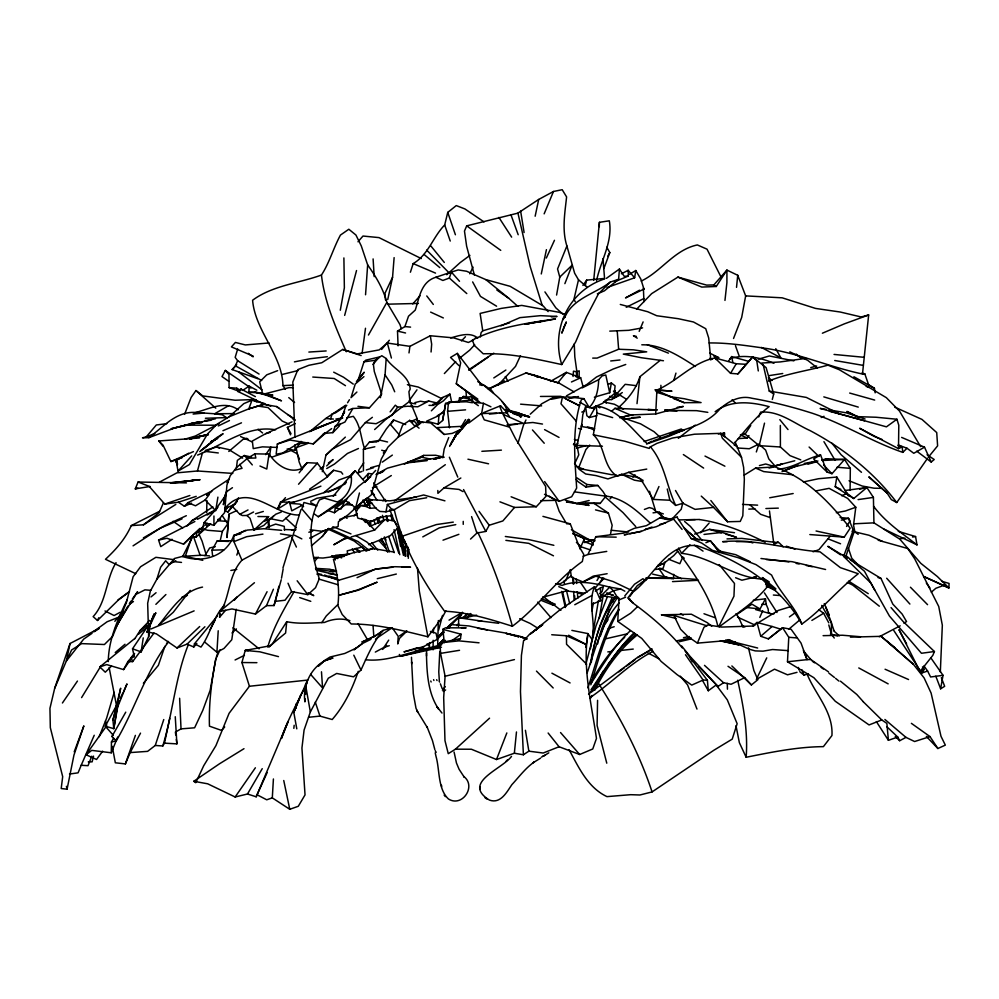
<?xml version="1.0" encoding="UTF-8"?>
<svg xmlns="http://www.w3.org/2000/svg" width="999" height="999" viewBox="0 0 999 999"><rect width="100%" height="100%" fill="white"/><g stroke="black" fill="none" stroke-linecap="round" stroke-linejoin="round"><path stroke-width="1.5" d="M172.028 539.26L160.752 546.628L158.591 540.084L166.945 538.261L183.529 544.155L190.971 536.763L196.216 537.025L196.553 532.742L201.623 531.393L204.146 522.602L213.923 525.337L213.948 515.996M287.125 448.976L294.967 450.337L294.98 444.767M294.992 437.35L292.832 382.005L297.864 369.618L308.916 365.284L321.79 362.737L342.744 349.438L357.217 353.896L379.183 349.912L387.35 343.044L409.915 346.341L430.294 335.751L453.658 337.874L468.381 342.47L473.526 339.96M405.269 541.233L405.656 556.268M780.344 425.424L780.406 446.99L790.022 455.644L800.761 459.852M435.227 752.809L435.964 756.193C439.91 769.967 437.662 788.91 448.439 798.975C462.187 807.729 476.773 786.163 463.736 776.448L464.135 776.997L459.09 769.28L456.468 763.036L454.083 752.047M592.22 604.183L600.724 600.699L600.461 587.936L603.346 586.725L602.072 591.633L599.712 593.593M408.291 558.316L408.541 549.138M850.087 490.147L850.324 468.369L844.555 459.453L827.497 458.791L821.69 459.965M615.159 396.591L615.234 390.671M882.005 439.448L874.063 436.351L859.652 428.271L898.501 448.663L898.8 425.262L896.927 419.243L876.061 417.245L857.092 416.633M102.647 751.198L96.541 759.477L86.039 754.757L91.721 750.374L111.289 752.796L111.451 741.995L113.561 738.261M579.133 376.086L579.22 370.841L576.548 371.765L573.476 371.178L573.064 376.486M597.577 700.336L597.09 725.461L606.768 763.174M426.511 655.993L426.61 650.849M429.383 647.052L429.47 642.569M724.512 436.788L724.6 432.979L718.331 434.003M206.631 512.624L206.955 500.549M458.491 626.473L458.716 617.707L468.019 617.082L476.623 615.172M940.334 671.915L942.332 625.224L938.735 606.493L914.759 558.928L907.804 548.538L878.171 540.222M225.524 610.389L219.618 617.207L219.768 611.438L254.445 582.717M437.599 648.388L438.336 620.541M433.067 649.85L433.166 640.272M807.142 674.238C815.496 694.617 833.366 711.95 831.942 735.539L823.401 746.64C797.314 746.852 771.64 752.185 746.153 757.254C748.126 731.293 743.281 705.481 737.687 680.244M599.275 226.673L599.412 222.315L609.315 220.804C613.011 242.045 600.711 260.552 596.553 280.694M268.981 395.604L281.493 400.824L259.915 392.882L248.926 392.295L249.126 386.113L256.818 390.209M370.891 639.335L362.337 643.556L356.131 648.164L344.755 653.471L330.032 657.03L324.463 660.539L318.469 666.046L324.063 660.951L333.004 658.016C313.698 661.675 302.11 683.279 304.907 701.872L305.207 698.875M576.336 377.085L576.548 371.765M407.48 556.243L407.879 547.127M594.542 428.771L581.543 426.511L582.804 414.697L585.601 406.643L594.38 408.678M426.448 653.021C426.823 671.94 427.659 692.719 438.486 708.903L436.85 706.543L441.983 713.049M394.118 257.617L392.557 277.272L387.737 299.588M611.45 411.326L614.959 408.341L630.406 414.96L655.694 413.973L656.805 392.32L655.369 389.885L671.715 391.121L655.369 389.885L684.228 402.697L701.086 402.585L684.253 398.726L669.367 396.591M673.688 574.338L673.451 578.871L664.173 576.823M887.299 641.383L913.336 664.248L924.112 677.921L931.118 693.106L941.008 736.338L945.329 745.117L937.874 748.513L930.007 736.6L914.609 741.52L905.993 737.387L899.687 740.709L897.764 737.062L888.411 740.309L886.875 723.401L881.767 719.954L869.068 724.937L835.239 701.236L813.898 677.722L787.487 661.775L788.773 637.287L782.604 627.709L768.356 638.885L760.726 636.276L756.992 622.427L752.622 626.048L721.578 627.072L707.729 624.949L703.945 627.297L697.414 643.131L687.861 636.513L680.581 629.27L673.838 615.396L661.5 614.81L676.136 618.493M439.785 651.41L438.773 671.827L439.31 680.456M748.463 647.876L753.87 670.516L757.891 679.682L751.41 684.939L744.68 677.647L731.081 684.253L723.563 682.754L717.969 686.438L716.395 684.814L708.291 690.759L707.404 680.294L703.096 680.032L691.745 685.114L676.985 674.55L661.113 661.4L641.745 638.398L617.744 621.403L618.968 599.937L613.374 590.796L609.74 587.15C594.605 583.129 577.072 579.707 562.15 585.377L555.931 583.866M108.292 661.6C108.479 639.884 117.832 619.205 127.085 599.924M406.843 631.156L399.438 638.423L397.764 643.968L398.201 636.301L392.182 627.684L383.004 630.419C373.351 641.995 367.17 656.393 360.976 670.067L353.559 676.822L336.663 673.451L328.296 678.221L310.352 711.95L304.083 730.057L301.935 748.026L305.032 794.892L298.301 806.28L289.76 809.29L272.302 797.864L273.414 778.97M236.214 609.228L231.78 639.747L223.976 648.463L216.92 652.222L218.219 630.769M228.946 514.185L227.035 537.462L228.946 514.185L236.85 510.551M606.405 278.346L619.405 269.056L618.643 279.258L604.432 290.821L597.352 293.818M433.316 632.879L433.628 628.259M380.382 397.689L385.065 374.862L386.188 358.529L381.793 355.719L375.05 360.352L363.986 361.825L358.229 379.857L364.235 372.227L356.443 381.493M365.547 294.755L367.657 264.935L361.288 245.941L355.931 235.027L348.826 229.246L340.447 235.077C333.366 248.102 329.558 262.55 321.453 275.05C324.525 301.935 335.577 327.123 346.291 351.735M444.305 642.732L442.857 629.333L461.088 634.228L460.489 638.611L439.947 642.844L440.584 653.371L445.092 676.236L443.681 697.489L444.98 740.671L448.264 753.683L455.444 749.175L489.56 718.181M431.068 351.998L431.668 344.18L430.294 335.751M540.521 758.179L533.166 762.712L534.053 762.137C525.412 768.144 518.381 777.684 511.9 784.627C506.705 792.145 500.661 804.133 489.435 800.087C461.388 782.741 501.91 769.305 511.513 756.405M438.911 415.609L426.66 421.153L438.236 424.238L438.911 415.609L444.43 410.601L445.629 403.434L450.811 402.422M213.923 525.337L224.6 512.624L226.923 485.114L230.22 475.724L236.476 467.569L247.59 458.216L254.92 453.833L269.031 454.108L266.783 469.043L259.952 466.021M285.402 389.348L282.942 385.651C282.292 354.87 255.082 330.894 252.597 300.237C272.302 285.602 298.639 283.279 321.453 275.05M516.471 731.967L514.348 753.234L496.503 759.527L471.403 749.238L455.444 749.175M636.613 309.203L651.635 293.644L677.921 277.098L706.655 285.115L713.848 284.915L726.922 270.092L737.737 275.287L745.654 295.891L782.18 297.814L815.509 308.416L840.246 312.025L861.175 316.97L868.655 314.972L862.487 374.013C829.245 366.97 797.914 352.922 764.21 348.139C745.991 345.579 727.609 342.719 709.19 342.957M736.525 287.35L737.737 275.287M349.887 620.666C341.596 617.931 332.405 618.893 324.5 622.452C311.913 622.914 299.176 624.213 286.738 621.703L285.602 633.029L270.217 645.766L245.23 650.411L241.92 662.537L249.425 686.251L229.083 713.323L215.921 745.641L203.721 765.721L195.754 782.704L193.781 781.28L219.468 763.81L243.993 748.688M305.657 694.392L306.268 688.398M306.718 683.915L307.018 680.918C299.513 700.499 287.762 718.281 281.481 738.398L288.112 721.553L256.181 796.79L247.477 794.005L235.14 796.99L207.68 783.803L193.781 781.28M449.513 427.822L447.589 411.313L448.526 402.36L470.991 400.037M293.843 728.371L294.168 725.274M296.016 708.229L296.516 703.571L293.806 712.412L296.79 728.833M594.368 397.165L609.69 392.732L605.781 374.975L602.097 375.899L598.676 379.682C598.364 389.585 596.316 400.112 589.26 407.53L579.857 402.247M637.012 403.658L639.897 376.723L660.189 360.352M599.412 222.315L593.706 280.369M724.962 300.412L726.91 282.63L726.922 270.092L716.258 286.488L701.735 287.075L677.921 277.098M338.137 419.905L277.335 444.006L276.149 454.233L282.729 453.009L298.713 443.019M607.005 287.525L634.64 277.784L635.776 270.504L629.545 274.288M236.476 467.569L237.35 460.389L244.231 455.507L251.498 457.067M589.26 407.53L583.903 398.651L581.368 399.625C571.69 428.184 574.812 458.578 576.66 488.074L571.665 496.753L559.178 501.361L544.505 494.318M815.808 490.934L829.133 488.336L847.639 498.401L855.793 507.242L853.521 525.099L855.044 532.554M148.976 624.338L132.53 648.776L141.134 651.922L148.664 636.563L150.312 623.776L154.133 613.91L146.878 632.342L155.869 612.799L152.035 619.205M362.088 353.459L365.497 328.259M581.543 426.511L581.73 424.513L576.96 445.392L602.447 446.241M609.69 392.732L611.338 382.942L615.109 385.851L614.26 393.781L602.497 403.409L591.495 408.116M408.991 352.922L409.915 346.341M322.315 471.678L325.961 455.094L345.354 437.112M591.308 662.162L591.957 657.729M141.134 651.922L143.244 637.886M269.455 456.705L270.891 447.115L265.684 454.645M363.624 480.457L355.244 470.754L351.111 475.149C352.909 486.163 347.465 497.177 337.3 501.973L324.338 498.101L319.43 499.925C305.419 524.775 311.251 553.009 319.293 578.783L315.547 587.674L307.854 594.642L291.596 591.595L288.012 583.204M442.807 457.829L444.168 449.125L448.726 437.562M592.469 636.238L598.451 600.486M458.778 402.172L459.503 397.702L469.78 398.551M587.662 636.338L585.839 647.402M117.083 708.378L113.786 728.671L105.27 726.186L118.844 701.198M217.907 497.127L215.684 510.651L205.157 499.987L195.504 505.794L187.924 502.659L184.39 506.256L178.396 502.21L164.76 504.095L149.151 486.313L138.087 482.03L135.277 488.861L150.2 486.476M590.446 648.701L591.758 640.696M745.654 295.891L741.695 317.407L733.541 338.474M941.645 581.218L949.05 583.441L948.913 587.949L937.349 576.523L920.803 563.324L899.749 539.11L873.938 522.852L873.413 497.402L866.895 487.537L853.733 498.526L835.214 486.713L836.812 477.047L818.506 478.733L803.371 481.955M646.765 469.093L628.696 472.315L617.045 476.311C602.459 466.133 605.581 446.278 593.356 434.777L597.015 413.074L596.141 405.844C618.643 409.415 631.593 428.946 647.002 443.456M603.296 595.242L599.213 618.418M772.302 399.413L773.713 393.943L766.108 367.632L752.647 356.943L737.899 373.913L730.556 373.339L714.934 357.967C691.895 362.55 676.76 382.055 655.781 390.509M481.568 413.873L483.429 403.309L473.276 402.297L471.303 396.653L466.446 397.215L465.971 390.959L456.281 383.766L460.664 362.874L457.33 353.384L450.549 357.442L459.016 365.696M590.322 664.372C594.155 640.546 601.386 616.858 615.584 597.052M281.506 578.196L283.142 569.03M438.236 424.238L442.619 420.492L445.629 403.434L448.713 403.833M556.58 295.042L559.777 277.098L557.567 268.981L566.895 245.991C561.813 229.87 564.86 213.249 566.595 196.903L562.2 189.71L553.483 191.483L538.698 199.45L517.944 213.124L466.695 225.861L464.473 231.069L466.633 246.216L474.413 275.125M941.358 677.722L944.667 686.301L940.633 688.798L943.031 675.336L930.981 658.066M591.982 610.801L593.431 602.809M340.297 310.239L344.368 287.787L343.893 257.929M442.619 420.492L444.43 410.601M610.501 534.328L612.162 525.324L608.416 513.086L593.918 503.321L576.648 503.533L566.445 501.96L573.988 502.522M480.282 337L481.118 332.592L482.729 330.819L509.577 322.852M723.588 435.639L724.1 432.904M592.17 656.243C595.816 635.139 602.409 614.223 614.934 596.615M411.563 497.789L389.91 500.849L368.643 499.562L376.086 508.553L379.757 511.413L385.939 511.825L387.387 504.458L423.638 494.967L444.942 500.836M94.43 631.668L99.201 628.359L70.042 643.518L54.695 688.261L49.95 708.316L50.325 727.634L62.687 776.66L61.201 788.523L67.07 789.198L73.938 755.144L83.854 725.873L74.201 751.86M225.499 494.018L223.339 504.657L226.561 491.733L232.455 487.699M169.743 718.443L164.46 743.156L162.8 745.966L155.257 745.479L147.59 751.36L130.157 752.584L125.387 763.91L115.335 762.799L112.238 746.34M215.946 658.353C211.576 680.581 208.741 703.533 209.453 726.173L221.603 730.444L224.7 726.985M112.937 719.929L116.771 706.98L120.667 688.211L112.937 719.929L113.786 728.671L118.856 700.411L117.383 707.042M70.042 643.518L66.359 661.013L54.695 688.261M314.623 514.223L318.294 516.745L328.309 510.601L334.39 512.724L335.352 508.116L345.704 500.936M535.152 216.221L538.698 199.45M541.271 273.951L546.428 249.65M278.921 586.188L274.051 605.556L266.508 605.644L255.469 614.048L231.943 608.94L219.768 611.438M565.809 398.813L579.545 405.781L562.449 397.078L560.976 403.821L576.311 421.266M149.513 632.342L156.281 633.803L177.01 647.976L187.1 644.118L193.781 646.99L194.48 643.793L217.482 615.821M220.092 541.171L222.34 531.48L228.384 522.939M566.895 245.991L574.637 273.214L578.496 279.82L573.963 299.275L575.237 301.735M282.954 567.894L300.986 509.577M367.545 477.534L368.494 473.501L371.478 473.788M780.406 446.99L759.19 445.654L764.522 423.139M597.627 643.918C601.023 627.035 608.291 611.138 617.844 596.878M438.623 630.144L442.545 615.372M571.865 630.394L587.849 633.578L592.12 639.485C596.203 622.177 587.437 603.309 594.542 586.675L600.724 600.699M410.402 272.215L413.186 263.599C428.546 254.533 432.817 237.125 444.692 224.95L447.752 212.387L456.268 205.582L464.885 208.928L484.028 221.89M93.531 756.106L92.133 761.85L88.262 761.862M576.96 445.392L577.297 444.018M344.667 315.384L356.531 270.529M682.854 502.697L681.206 509.303L673.176 517.844M370.729 476.71L358.579 486.351L345.179 500.324L355.681 507.667L359.453 492.982M162.8 745.966C172.989 712.562 175.237 677.26 188.324 644.68M449.662 627.822L450.824 624.575L468.956 625.948L487.425 629.932M517.944 443.356L523.476 425.087L525.973 419.992M585.164 285.677L586.663 280.132L604.57 278.421L602.959 258.666M219.618 617.207L220.429 614.21M221.241 611.213C229.92 594.63 228.846 574.575 241.945 560.164L267.395 546.465L291.696 535.601L280.419 533.866M274.051 605.556L281.243 579.732M159.365 482.167L176.935 472.839L197.452 470.979L202.535 452.522M600.212 636.625L609.615 609.29M673.788 380.407L675.948 373.114M665.009 561.962L663.124 568.331L655.219 569.517M237.7 349.001L235.165 357.367L237.65 360.701L259.078 374.063M590.821 684.814C598.638 659.365 605.282 632.954 619.08 609.939M267.794 647.102C273.214 627.197 283.953 609.328 294.156 591.558M585.814 664.335L595.991 625.886L607.554 596.303M148.664 636.563L147.665 603.284L150.362 591.058L156.806 579.32L160.614 567.232L165.672 560.776L169.031 564.485L175.787 560.689M163.761 719.567L155.257 745.479M330.494 419.28L332.23 413.761M587.899 687.836C596.853 661.213 603.096 632.804 618.843 609.14M578.633 467.882L585.839 449.662L589.71 445.079M756.33 451.948L758.865 444.08L749.275 448.751L737.15 447.977M164.885 646.291L158.366 665.346L143.394 683.266M216.408 656.967L217.782 652.797M853.009 530.769L843.618 556.406L846.103 555.694L853.995 532.117L848.476 518.281L840.134 517.544M185.302 556.356L192.145 536.113M398.077 345.816L397.502 331.094L404.907 326.561L408.516 316.208L415.247 310.115C419.418 297.565 420.954 281.768 435.864 277.26L442.869 280.469L449.338 278.047L451.361 272.065L458.204 269.93L466.558 271.241L485.839 279.62L510.189 286.338L543.269 306.006L548.101 311.613M345.691 406.531L342.707 415.172L337.612 424.026L335.04 426.498L332.867 432.629L325.212 433.379L313.261 443.931L289.897 440.035L277.335 444.006M587.2 672.739C595.604 648.601 601.623 622.04 619.293 602.659M114.198 692.344L106.606 718.219L99.188 736.713M125.387 763.91L135.402 735.364M226.561 491.733L223.813 499.45L225.187 495.966L215.609 509.49M375.05 360.352L373.439 364.81L374.3 371.478L381.705 394.093L369.443 407.754L352.847 408.479L348.464 410.065M264.735 403.584L252.01 400.149L248.813 408.853L229.27 416.708L216.795 424.35L207.405 434.128L189.423 464.535L178.034 471.103L176.111 460.564L188.686 453.209M236.8 555.082L238.311 551.023M606.743 247.228L609.815 252.535L603.858 268.594M358.254 671.303C352.385 688.736 344.343 705.544 332.205 719.517L319.955 716.108L308.554 717.27M355.681 507.667L371.266 494.905L381.256 459.103L387.912 447.165L398.089 437.212L402.572 425.224L409.665 420.354L412.013 422.302M173.876 559.652L155.881 557.317L140.584 566.745L133.129 576.735L126.361 602.584L112.687 636.288L104.42 644.517L81.668 643.618L71.653 649.949L66.359 661.013L83.704 639.098L92.058 633.316M758.728 416.945L760.064 413.411M576.111 479.345L577.722 481.431L585.938 487.087L586.913 484.503L597.852 485.477L602.971 491.52L605.869 496.166L600.199 503.396L593.918 503.321M506.843 732.941L496.503 759.527M184.578 414.36L191.121 397.452L195.966 390.547L202.747 395.904L235.115 400.237L254.196 399.513M606.306 611.8L611.937 597.902M564.872 283.654L572.052 265.247L559.777 277.098M91.758 756.206L88.012 765.684L81.194 765.284L78.084 772.839L69.48 774.05M273.401 589.223L266.508 605.644M117.67 706.93L126.985 683.903L123.551 691.558M300.786 695.104L293.806 712.412L300.786 695.104L305.457 687.075L303.534 690.321M111.289 752.796L117.695 737.012M583.216 556.256L587.986 554.482L595.829 536.713L623.763 533.104L634.353 528.321L646.353 525.686L659.727 517.907L673.588 519.13L682.067 529.408M612.449 602.322L614.173 598.164M544.143 213.848L553.483 191.483M639.185 331.343L643.119 321.903M891.046 607.592L903.059 621.44L934.415 651.535L932.829 655.344L919.979 671.528L899 629.67L906.605 643.943M289.36 501.798L277.522 509.153L280.532 502.01L320.916 486.163M639.897 376.723C636.101 388.923 627.784 399.4 618.356 407.667M94.231 735.264L81.194 765.284M194.48 643.793L200.974 647.09C210.589 634.115 213.087 616.932 224.538 604.907M759.814 617.419L762.724 610.664M237.65 360.701L235.427 365.834L261.663 380.482M658.953 486.525L653.284 499.413L669.867 500.237L675.699 505.444L682.916 503.271L695.079 509.365L713.561 507.405L727.547 521.765L740.247 521.441L742.819 515.796L744.342 479.47L743.618 467.37L741.508 457.342L735.202 442.095M570.529 569.617L565.659 580.556L560.152 583.841L555.581 584.078M501.286 412.937L507.504 412.874L500.536 405.756L499.987 407.018L502.36 412.874L515.571 438.786L545.629 486.426L546.003 496.316L536.288 506.743L514.51 507.43L499.95 501.835M682.792 556.992L679.857 563.711L668.518 559.203M163.499 502.734L159.091 512.724L143.456 524.812L131.281 525.599C125.037 539.36 116.209 549.225 105.482 559.29L135.764 573.701M579.907 548.888L584.527 538.536L572.739 533.229M267.158 772.577L256.181 796.79M587.849 633.578C582.454 668.206 591.495 704.008 596.465 738.423L592.769 748.975L579.67 754.495L559.065 746.753L548.126 733.016M116.034 562.662C105.732 579.333 106.831 601.81 93.144 616.633L97.502 620.479L98.726 617.769M340.309 423.663L339.185 426.148L332.867 432.629M753.296 600.262L765.459 598.813L760.014 608.965L746.952 607.542M546.328 258.042L554.47 240.284M220.105 649.687L215.784 659.015L210.165 690.272L202.76 710.426L194.618 727.796L181.031 728.883L175.387 732.105L175.762 735.052M520.442 355.769L515.521 366.396L497.964 385.277M574.937 463.086L578.771 454.845L577.26 447.028L574.313 444.393M592.307 691.508L603.508 670.779M392.557 277.272L385.027 293.169L385.464 299.925M345.179 500.324L341.146 508.941L335.352 508.116M182.705 556.48L192.183 537.724M756.955 678.109L766.733 657.879M120.192 698.438L122.877 692.931M469.78 273.801L473.051 267.108M594.767 690.272C605.082 669.318 619.18 649.687 637.362 634.852M210.152 629.507L215.309 619.78M718.781 626.51L733.953 596.203L734.477 583.453L719.18 564.585M267.07 591.72L255.469 614.048M392.282 422.477L393.581 419.967L405.681 424.575M604.632 278.896C568.693 290.647 550.749 329.283 561.75 364.56C535.926 358.991 509.815 352.897 483.241 353.796L474.488 345.554L472.302 340.147C497.839 326.998 527.21 323.152 555.456 318.918L539.81 321.915M445.879 610.764L443.019 616.208L427.897 636.8C402.734 630.594 377.31 623.963 351.236 623.988L342.207 614.522L337.849 605.444C339.872 589.885 337.537 574.4 333.429 559.278L353.122 552.797L373.027 548.538L393.731 552.035M111.451 741.995L116.246 740.883C135.327 708.603 145.617 671.852 168.556 641.808M277.522 509.153L280.032 504.395M449.637 446.403L456.88 432.754L460.052 429.57M130.157 752.584L140.522 733.129M340.821 418.768L344.593 411.675L342.707 415.172M250.961 388.099L225.324 370.417L222.003 376.573L228.783 381.331M127.922 606.118L115.31 628.446M111.513 666.083L105.27 672.202L99.825 666.907L106.718 664.597L123.576 669.592L127.847 661.65L134.503 653.821M590.696 682.891C599.625 666.196 610.639 650.212 624.637 637.35M450.287 445.242L456.468 433.903L459.315 430.519M590.621 698.101L592.07 695.454M238.511 497.827L235.027 504.133L225.824 508.279M607.654 256.443L609.815 252.535M125.749 712.162L111.925 736.5L116.246 740.883M470.529 539.073L476.873 533.104L485.789 531.406L489.21 525.249L502.847 520.954L514.51 507.43M212.65 556.218L211.975 550.187L217.158 540.921L232.642 540.709M368.456 335.027L386.838 302.385C383.229 288.761 375.774 276.348 367.657 264.935M262.238 768.668L247.477 794.005M451.236 443.131L456.468 433.903L459.503 430.694M585.601 406.643L586.875 415.746L589.398 417.557L596.141 405.844L599.862 407.867M561.75 364.56L575.636 341.958L586.438 316.845L598.451 293.856L610.227 282.105L618.643 279.258M352.847 408.479L344.967 422.015L335.04 426.498M596.99 580.519L599.288 576.56M591.158 683.378C602.747 664.934 614.298 645.891 630.244 630.806M562.687 319.855L565.184 316.658M535.851 630.344L537.3 627.896L541.645 624.974M154.046 633.004L132.642 661.613L127.847 661.65M730.556 373.339L736.275 363.736L745.554 364.273M455.432 436.526L458.504 431.406M460.864 427.46L465.571 419.58M452.197 441.87L456.143 435.339M321.803 622.627L326.286 615.933L337.799 604.632M81.593 697.614L100.674 666.358M204.907 555.669L209.64 547.989L215.297 546.603M129.37 603.621L130.894 601.173M116.983 624.924L137.587 591.745L132.343 598.975M564.71 317.482C572.827 298.289 595.067 293.868 610.227 282.105M347.552 402.759L349.438 399.737M846.565 526.436L850.012 520.904L848.476 518.281L841.295 520.154M378.234 441.496L386.326 428.971L393.581 419.967L390.597 424.662L399.125 434.577M409.128 400.724L416.97 389.822M134.828 638.723L140.16 630.456L149.775 620.379M286.738 621.703L272.377 643.918L269.068 647.077M887.037 492.982L869.03 477.035L887.037 492.982L891.308 499.587L896.765 502.534L927.247 458.716M166.496 643.818L168.119 641.346M750.736 425.512L744.954 434.353L740.709 434.677M590.971 691.633C604.045 671.69 616.133 650.561 633.428 633.865M375.312 652.085L383.878 647.452L388.711 640.122M809.839 534.565L844.23 537.137L850.174 528.171C826.797 498.951 802.784 473.988 765.684 463.998L759.415 465.584M893.843 630.569L921.752 673.014L924.187 669.355L922.464 666.932M294.967 450.337L301.036 441.321M602.921 577.971L598.938 583.866L604.045 578.246M358.604 470.367L363.761 462.912M728.621 361.039L731.643 356.581L748.613 361.351M590.971 689.834C604.258 670.204 616.733 649.512 634.115 633.154M768.356 638.885L782.604 627.709L791.108 629.283L801.061 643.131L807.042 659.64L810.763 659.527L828.483 671.877M62.425 702.996L77.447 681.056M255.382 767.781L235.14 796.99M131.493 658.254L133.966 654.67M612.212 658.791L619.967 648.863L635.626 634.303M451.76 402.46L449.912 394.118L442.894 397.39L437.737 403.171L428.796 401.061L417.769 406.805L407.792 406.243L397.664 407.105L391.97 415.309L376.086 423.726L365.347 422.614L350.612 439.672L332.355 449.038L325.961 455.094M123.576 669.592L130.619 659.515M158.816 624.987C170.729 610.264 182.655 591.033 202.547 587.087M605.506 623.388L608.004 619.817M627.697 598.139L637.275 585.664L646.927 579.095L641.395 582.829M86.039 754.757L106.319 726.248M629.944 596.366L633.378 591.495M227.834 512.087L232.055 506.118L237.375 501.011L227.834 512.087L225.299 510.664L227.797 507.142M582.917 285.427L586.663 280.132M520.716 417.37L522.34 415.109L529.433 416.77M369.493 505.132L360.464 505.482L356.006 511.488L357.842 518.156L371.166 521.49L382.455 516.945L392.47 515.459M624.737 595.966L634.552 584.203L642.881 578.771L645.292 580.144M357.567 473.289L359.066 471.291M205.157 499.987L209.303 494.468M738.286 438.611L747.19 437.999L748.988 435.589M291.596 591.595L285.015 600.237L275.649 601.311M607.966 664.672L609.815 662.237M573.426 444.58L576.136 445.529L577.884 443.244M204.146 522.602L217.882 507.255M190.222 590.384L173.277 612.275L158.504 625.224M594.83 588.736L598.401 584.115M344.593 484.49L346.366 482.205M349.912 477.622L355.244 470.754M390.122 411.863L395.317 405.182L397.664 407.105M311.401 545.841L322.277 536.5L328.509 528.508M299.151 472.827L307.118 462.674L317.382 463.186L327.46 476.86L309.49 489.235M462.462 427.285L468.793 419.23L462.15 427.135M353.384 472.165L333.241 496.191M442.407 690.209L445.229 686.663M132.642 661.613L131.119 657.642L134.503 653.483M322.277 536.5L328.833 528.446M928.096 457.517L937.611 445.866L936.725 432.567L921.965 419.405L894.717 407.117M558.004 382.567L566.383 372.377L580.681 377.759L583.016 386.438M734.952 442.52C745.679 430.107 756.131 416.446 769.13 406.643C751.186 401.923 730.856 399.575 715.147 411.7M314.61 561.338L318.132 557.08M829.982 536.376L818.905 549.7L813.074 551.798M363.436 470.854L363.411 449.3L369.468 442.058L380.194 440.247L387.575 441.983M381.593 349.45L389.36 340.259M468.581 420.979L457.579 434.016L460.589 430.519M171.353 428.696L199.3 421.678L175 427.872L148.851 437.674L142.495 437.824L146.304 436.825L156.331 424.962L166.783 423.676M114.835 621.303L123.589 611.013M156.806 579.32L174.563 558.429L182.467 556.406L201.099 555.219L209.49 555.869M462.587 428.184L469.592 420.017L462.175 427.447M342.757 474.15L341.183 472.028L333.604 470.254L327.46 476.86M364.897 549.438L354.17 541.033L327.984 529.095L330.969 529.133L333.054 526.723L350.974 533.903M280.669 503.209L285.477 497.652M234.378 600.162L237.337 596.753M700.486 532.779L709.14 523.051M357.979 241.783L362.987 236.039L378.996 237.612L421.253 258.566M396.778 524.612L394.093 520.829L384.865 519.53L374.7 530.019L351.149 536.95M737.899 373.913L752.647 356.943L756.755 360.689L758.291 370.941M193.781 646.99L196.853 643.468M257.929 516.52L268.606 516.658L264.735 521.091L271.703 517.944L275.674 514.273L281.256 512.062M372.914 364.373L379.445 356.968L365.846 360.152L363.986 361.825M606.405 399.937L611.738 399.538L625.174 384.328L636.488 385.689M827.147 472.115L820.554 454.945L813.623 458.916L827.147 472.115L831.955 473.726L844.555 459.453L822.364 460.502M677.809 551.061L673.85 555.519L663.623 563.536L657.28 566.495M317.382 463.186L298.539 484.24M463.873 617.22L466.608 614.148M464.085 617.569L467.644 613.561M412.762 303.921L420.017 295.791M594.542 586.675L560.352 609.502L530.531 633.778L542.732 624.662L529.595 634.253L523.526 640.871L521.416 655.419L520.467 691.595L523.389 754.769L514.348 753.234M178.034 471.103L191.721 455.881M438.886 644.405L443.406 639.372M456.88 625.599L458.691 623.588M186.988 526.073L191.771 520.779L212.862 506.893M462.662 612.399L448.189 628.184M257.792 378.733L232.168 369.58L236.701 364.585M506.168 761.151L507.492 759.839M458.404 401.91L463.399 396.453L466.408 396.728M474.712 344.742L469.742 350.112L460.277 357.679M375.661 470.417L364.523 482.442L367.632 479.582M438.174 645.167L442.769 640.222M436.95 639.51L444.343 632.18M111.925 736.5L113.162 735.177L105.27 726.186M232.168 369.58L236.189 365.309M457.804 402.397L459.665 400.412M461.538 398.439L463.399 396.453M461.476 340.921L465.447 336.725M363.361 478.921L368.494 473.501M462.525 427.497L469.592 420.017M444.368 373.551L455.694 361.601M443.731 631.043L439.485 635.327M446.94 627.697L462.512 613.224M398.564 527.147L390.422 535.614L368.631 544.642M449.912 394.118L443.306 400.936L437.574 404.57L431.356 410.814M678.596 548.051L681.605 553.334L689.947 544.705M632.891 477.097L635.064 474.875M309.69 431.718L325.524 418.643L345.754 405.169M447.165 627.971L461.563 614.735M610.027 498.876L611.937 496.928M365.771 520.317L368.806 523.401L371.004 521.178M307.118 462.674L300.974 468.881C287.887 473.663 276.124 464.335 269.031 454.108M466.795 618.056L470.854 613.935M204.907 626.748L187.1 644.118M599.562 597.315L609.74 587.15L620.679 588.973L624.825 591.171M383.316 453.009L386.451 449.912M364.136 500.074L348.239 514.685L338.436 521.703L338.112 526.461L333.104 528.134M273.102 516.258L263.873 525.374L253.896 530.057L250.025 518.306L246.928 515.496L242.395 515.546L239.822 514.31L232.055 506.118M382.555 649.412L386.638 645.416M788.648 629.333L800.049 619.717M97.502 620.479L118.431 599.949L129.47 591.57M326.673 465.946L333.129 459.615L328.371 463.049M324.912 432.667L313.261 443.931M155.869 604.345L165.909 594.53M467.482 616.57L470.616 613.523M440.084 645.342L445.392 640.347M199.85 528.409L183.529 544.155M670.117 434.19C688.024 428.396 707.779 423.826 720.229 408.591C728.995 401.061 740.109 395.08 752.01 398.276C772.539 401.86 792.806 407.03 812.649 413.361C843.73 423.888 871.677 441.62 902.771 452.372L907.03 448.264L913.785 453.284L924.512 447.177L931.205 462.038L934.215 459.515L927.084 454.77M356.893 392.045L351.011 397.689L355.257 384.003L363.936 376.635M199.688 626.535L177.01 647.976M333.991 556.056L331.443 556.256L333.753 557.105L335.664 555.282L349.288 554.183M438.561 636.438L442.957 632.255M368.806 523.401L371.191 521.141M253.896 530.057L268.606 516.658M399.325 654.432L400.362 656.318L439.21 646.39M231.993 632.966L236.388 628.92M196.216 537.025L210.165 524.075M442.894 397.39L437.462 402.347L432.754 404.495M374.613 429.545L385.564 419.617L409.915 401.086L408.916 391.708L410.214 389.048C408.853 374.737 393.394 369.468 386.188 358.529M530.269 414.173L541.77 403.746L553.558 397.315L568.369 396.953L583.903 398.651M446.765 274.725L460.127 262.625L469.905 255.394M229.27 416.708L243.781 403.646L252.01 400.149M204.982 525.324L207.18 523.339M469.155 370.304L487.949 357.242M387.387 504.458L391.271 508.778L394.255 509.727C402.922 546.853 422.427 580.581 444.567 611.226C467.869 612.237 490.284 619.293 512.387 626.236C537.974 607.105 556.131 579.982 582.317 561.513L583.803 554.495L579.358 546.89L570.254 523.838L542.932 516.371M460.839 478.009L443.981 487.924L437.924 493.331L437.824 490.484M637.387 606.805L630.631 613.224L617.744 621.403M326.823 476.173L333.604 470.254M196.553 532.742L201.673 528.309M354.046 515.934L357.105 513.299M760.726 636.276L772.102 626.485L781.455 629.407M931.33 592.17L935.838 588.286L945.091 584.902M246.903 438.311L243.893 438.648L228.796 451.448M203.808 526.136L190.971 536.763M115.235 652.547L125.025 644.243M563.324 374.975L566.383 372.377L550.412 381.431M678.309 438.336L695.204 425.137M570.354 569.842L571.403 577.222L582.991 581.942L595.904 576.198L613.136 581.555L633.791 591.458C653.608 576.311 667.232 542.469 696.952 545.666C738.761 560.189 779.495 584.49 801.835 624.038C822.427 609.303 838.286 589.26 858.266 573.738L840.384 567.657L820.054 551.848C787.512 549.35 755.369 538.586 722.627 541.683L727.197 541.658M99.825 666.907L134.815 638.461M203.009 449.275L216.546 437.974L200.886 450.599M224.613 508.741C247.952 480.307 273.401 515.459 299.338 515.034M138.399 634.265L147.902 626.373M323.876 492.632L338.936 480.007L349.563 476.123M225.324 370.417L228.971 374.488L229.096 387.587L236.738 388.211L237.974 391.508L240.971 389.023L255.382 396.615M150.986 596.927L156.056 592.719M589.835 697.801C611.525 683.079 629.682 663.361 653.184 651.273M331.643 428.608L325.212 433.379M140.16 630.456L146.591 625.349M148.851 437.674C163.237 427.122 175.999 411.064 195.729 412.462C209.49 408.941 224.8 400.237 238.174 409.765M588.536 694.068L637.837 657.142L651.872 649.362M199.713 451.648L223.102 433.691L216.721 437.612M584.74 386.113L596.503 376.998L613.299 368.981L625.749 364.473M626.66 665.933L635.252 659.465M618.905 671.84L624.35 667.694M719.355 626.748C736.026 613.998 754.832 602.509 767.894 586.076L765.546 584.165M128.759 592.12L117.982 599.962M365.347 422.614L372.39 417.307M290.234 514.423L282.63 521.141L269.892 518.631M444.205 457.217L435.614 455.257L423.726 455.394L420.104 458.054L407.492 462.187M468.656 423.077L481.306 413.586L502.36 412.874L499.488 413.136M353.996 649.762L356.131 648.164M354.258 649.587L362.337 643.556M229.171 479.145L213.449 489.473L206.768 495.404L211.8 491.121L187.924 502.659M348.913 502.185L334.39 512.724M93.382 631.73L107.118 621.753L117.595 617.657M375.299 636.026L383.004 630.419M564.835 580.519L571.103 575.986M896.927 419.243L886.438 426.848L820.142 408.404L826.048 409.378M637.774 657.642L651.897 648.875M320.055 469.068L323.614 466.483M789.422 616.907L795.491 612.524M394.155 501.061L445.329 464.71M493.806 353.159L468.706 369.792M342.52 499.675L318.294 516.745M569.068 749.725C578.783 767.382 587.699 787.562 606.967 796.628L630.669 794.692L639.934 794.992L652.072 791.92L713.761 750.311L732.217 739.123L737.15 723.713L727.284 699.824L716.345 685.189M753.333 626.186L755.818 624.425M758.316 622.677L778.346 610.414L791.295 606.455M392.182 627.684L375.537 639.085M382.255 462.162L392.345 455.094M778.109 541.62L773.925 544.555L769.467 510.964M646.54 444.031L668.793 436.351L684.327 429.82L653.471 440.709M450.961 641.296L461.088 634.228M677.035 517.245L691.146 538.536L701.673 543.044L712.412 550.337L737.999 557.642L755.993 564.622L771.615 575.099C779.582 592.569 794.717 605.694 801.835 624.038M399.513 635.938L406.693 630.943M129.82 604.008L133.454 601.535M900.174 625.824L879.282 636.763M903.995 623.264L906.543 621.553L902.134 614.048L892.806 604.095L880.956 578.396L850.199 559.765M249.126 386.113L242.682 390.397L240.971 389.023M346.815 405.332L335.402 412.899L332.58 413.811M611.738 399.538L622.302 392.57M523.389 754.769L528.858 751.173L543.181 753.034L559.065 746.753M493.793 377.934L505.869 370.042M457.979 640.247L460.489 638.611M133.067 545.841L159.977 528.296L182.043 518.881M347.452 498.538L328.309 510.601M310.252 538.061L326.111 529.732M548.788 752.834L544.168 755.706M143.456 524.812L175.812 504.433M519.88 416.67L522.34 415.109M543.206 756.318L545.004 755.182M398.089 437.212L422.352 421.978L430.719 422.939L444.155 434.453L452.247 433.379L462.512 428.708M443.231 691.458L445.654 689.947M385.789 501.61L375.212 485.564L391.321 475.549M595.317 591.146L600.461 587.936M298.177 444.518L301.885 442.22M378.896 633.578L382.642 631.268M744.218 475.087L755.606 468.069L773.538 467.033L769.043 468.019M811.887 620.416L823.626 613.249L828.783 622.827M737.2 614.223L751.985 604.195L760.014 608.965M394.255 509.727L409.39 500.674L426.723 497.739M437.262 415.771L443.656 412.038M228.634 405.656L214.623 413.773L195.729 412.462M449.038 620.129L462.312 612.424M326.698 468.543L334.465 464.06L347.465 453.446L358.454 448.514M345.554 538.011L333.778 544.78L346.178 537.799M525.724 639.26L524.275 640.034M143.406 537.862L165.01 525.462L186.338 515.709M207.193 514.997L215.235 510.377M582.991 581.942L593.231 576.136L607.142 573.713M756.305 679.457L774.512 669.168L787.512 674.812L797.002 672.339M566.47 395.841L585.389 385.352M442.857 629.333L445.554 627.797L466.133 627.884L461.488 628.121M375.974 474.55L387.437 468.181L406.643 462.937L427.11 460.639M292.07 421.828L265.697 433.666L252.335 441.021L253.234 448.613L262.425 446.853L277.347 447.44M639.547 290.185L625.524 297.902L643.943 289.086L640.834 279.096L635.776 270.504M368.856 639.173L377.647 634.34M422.777 536.888L439.31 527.872L455.769 524.637M574.775 604.732L591.77 595.566M120.242 612.25L114.086 615.546L104.995 610.963M382.817 500.824L385.389 499.438M239.822 514.31L248.014 509.94M302.048 505.307L291.77 510.826L289.835 503.371L338.986 487.949M158.591 540.084L194.855 521.528M649.525 447.302L656.892 443.394L672.477 438.037L694.48 434.203L720.641 433.341L736.925 446.253L734.203 445.054M219.168 423.576L195.354 436.026L184.915 439.173M641.283 281.056C661.488 271.341 674.412 249.713 697.339 244.942L707.03 249.176L720.803 276.586M197.477 519.268L216.558 509.29M246.928 515.496L253.596 511.988M380.407 472.964L383.092 471.565M919.979 671.528L924.187 669.355M377.684 473.901L384.49 470.417M210.764 441.833L217.707 438.286L211.214 441.421M621.378 273.776L628.171 270.304L634.64 277.784M504.395 380.881L488.374 389.048L526.061 372.952L559.14 383.154L574.1 391.908M137.238 593.756L144.905 589.847L150.799 590.322M599.887 597.639L613.374 590.796L620.679 588.973M131.281 525.599L159.615 511.263M648.413 442.994L652.01 441.171M371.166 521.49L380.706 516.72M235.077 659.989L244.43 655.319M582.142 387.912L598.676 379.682M626.236 307.28L643.818 298.564L643.381 288.087L643.943 289.086M328.221 492.157L343.256 484.777M310.627 501.311L316.87 498.264L335.914 495.104M614.135 398.089L620.679 394.892M191.771 520.779L196.766 518.356M841.782 495.816L847.052 493.256M218.282 425.949L229.458 420.554M437.737 403.171L433.079 405.419L429.008 405.369M651.972 527.035L645.342 529.47L656.168 526.723L673.588 519.13M898.501 448.663L902.184 446.903L902.771 452.372M290.509 434.84L287.387 427.36L295.279 423.638M206.618 525.861L210.826 523.876M217.857 520.554L220.667 519.23L217.67 519.492M404.358 464.123L423.726 455.394M357.055 577.659L375.287 569.143L394.855 566.708L410.564 567.207L401.673 567.02M375.337 635.776L361.85 642.095L366.308 640.209M370.442 526.211L384.865 519.53M608.516 384.24L611.338 382.942M644.08 441.558L681.293 428.983L683.129 430.656M571.453 381.98L580.681 377.759M422.352 647.277L416.446 648.089L403.946 651.885L422.352 647.277L437.375 639.298L436.063 633.241L430.407 631.443M151.024 628.97L194.131 610.876M193.456 451.598L170.904 461.55L163.037 445.154L158.853 440.971L199.463 437.962M181.706 597.34L187.425 595.354M663.461 360.751L641.42 357.742L623.289 354.108L646.728 351.848L633.466 349.825L618.643 349.25L597.09 358.092L592.719 358.104M311.238 430.944L326.91 424.138M411.7 421.178L417.257 418.768L409.915 401.086M184.39 506.256L191.533 503.171M197.577 455.069C222.44 445.342 247.302 424.625 275.587 429.82M500.949 325.836L519.93 317.645L540.509 315.659L557.067 316.471L551.286 316.895M322.889 434.453L325.637 433.266M419.555 424.238L414.897 426.236L409.665 420.354M822.389 333.216L844.467 323.813L868.655 314.972M222.939 430.706L241.483 422.827M821.203 417.52L824.038 416.308M614.51 281.83L628.321 276.049L628.171 270.304M346.803 417.819L353.309 416.321C360.839 425.499 360.789 438.499 364.822 449.363M541.633 600.574L552.996 605.132L555.232 604.208L541.358 598.688M618.968 599.937L625.636 597.19M627.06 534.265L624.2 534.852L641.358 531.343L646.703 529.133M483.778 412.55L500.536 405.756M316.308 428.234L342.732 417.957M705.906 542.707L710.501 540.884L719.755 552.484M241.945 560.164L233.928 541.633L233.679 535.439L247.315 530.082L263.823 528.721L281.668 530.332M233.928 541.633L246.666 536.688L262.937 534.128M146.304 436.825L154.783 433.554M782.03 471.553L798.613 465.147M277.635 370.654L266.758 374.837L259.678 381.818L262.45 393.032M339.585 519.455L345.329 517.245L356.73 514.885M783.391 471.029L794.292 466.833L817.931 461.001M357.879 472.964L362.05 471.391M245.542 530.307L233.591 536.051C225.724 556.718 202.21 563.386 182.467 556.406M644.392 509.44L649.325 507.592L652.559 508.466L664.934 518.593M170.904 461.55L182.367 457.554M266.196 527.609L275.699 524.1L284.29 526.361L284.478 530.382M443.007 540.172L458.866 534.328M226.823 482.567L227.984 482.142M401.823 536.388L436.388 524.575L453.296 522.115M581.793 412.075L584.615 411.051M361.825 547.115L347.227 550.861L347.602 554.308L336.9 556.068M308.441 443.244L296.091 447.689L299.163 462.025L302.222 469.542M855.793 507.242L845.379 510.988L836.313 512.687M271.84 457.167L291.084 450.537L297.053 453.658L299.438 458.953M365.959 550.998L373.027 548.538M272.302 797.864L266.733 799.799L257.243 794.854M189.86 495.504L164.76 504.095M196.216 496.353L178.396 502.21M263.748 404.37L248.813 408.853L263.748 404.37L276.611 406.531L295.167 419.98M799.712 671.64L804.083 675.149L808.441 673.676M921.752 673.014L927.596 671.028L930.606 676.985L943.031 675.336M642.794 481.58L634.415 480.182L621.653 474.3L607.941 478.921L596.178 475.624L585.639 473.963L579.245 469.368L574.537 463.424M820.554 454.945C805.968 458.504 793.019 468.319 777.871 469.168M338.037 580.481L376.248 569.018L392.732 567.22M383.878 647.452L389.285 645.716M658.116 565.159L664.41 563.149M729.844 358.841C743.88 353.721 760.539 357.742 773.975 363.261M694.492 534.115L709.552 529.37L734.515 532.717M366.321 469.955L373.539 467.707M342.794 539.56L348.364 537.824M771.465 466.82L794.754 460.764M435.864 277.26L451.361 272.065L459.503 281.281M135.277 488.861L137.912 488.049M434.877 458.978L440.646 457.217L433.741 459.165M308.841 532.242L312.799 531.031M330.607 528.958L321.853 531.256L310.102 529.745M771.977 467.145L781.917 464.098L771.653 466.708M608.329 628.521L614.198 626.735M205.682 450.274L216.696 446.953L228.721 449.525L242.657 458.141M255.594 513.773L263.349 511.438M433.778 458.891L439.647 457.155M419.056 422.777L421.715 421.99M758.353 359.19L769.342 355.969L793.855 360.864M768.493 381.143C787.649 373.289 807.891 370.716 827.934 365.159L839.31 369.73L886.338 397.664L899.475 411.051L920.616 446.603M655.694 413.973L683.279 406.431L677.235 407.342M265.697 433.666L270.167 432.392M679.158 641.745L690.709 639.023M676.373 640.896L691.133 637.874M370.592 467.719L378.796 465.459M677.409 516.982L667.807 519.63L659.727 517.907M808.004 464.135L816.995 461.675M822.989 460.027L827.497 458.791M576.56 448.214L586.5 445.554M423.301 646.54L423.826 649.325C404.645 653.771 385.502 661.95 365.484 659.74M450.611 337.912C459.203 335.676 469.118 331.818 477.222 337.562M810.738 367.582L816.695 366.009M385.939 511.825L394.405 509.59M355.569 508.466L359.727 507.38M131.119 657.642L134.303 656.793L132.53 648.776M589.398 417.557L596.765 415.634M434.165 459.203L441.496 457.292L406.955 462.587M235.264 470.042L242.058 468.319L239.71 464.348M282.405 374.413L298.414 370.454M463.374 426.261L437.45 427.597L444.155 434.453M189.922 438.948L205.881 435.064M565.234 500.162L576.648 503.533L589.148 500.499M377.272 578.683L396.341 574.05M414.91 402.597L420.567 401.223L424.475 401.948L428.796 401.061M542.482 597.29L567.807 590.534L558.778 586.663M248.926 392.295L255.032 392.145L263.062 394.305L289.011 387.624L293.356 387.662M190.085 438.936L208.154 434.64M309.84 538.061L312.45 537.45M756.231 576.835L741.895 580.207L735.601 577.734M314.098 558.204L317.008 557.529L314.26 557.467M659.989 524.288L665.546 523.001M414.747 651.348L441.633 644.755M605.519 638.836L627.31 633.816M171.353 428.733L215.509 418.768M233.679 535.439L240.871 533.791M514.435 659.59L445.092 676.236M585.214 541.982L593.231 545.042L591.083 540.821L584.74 542.582L583.666 541.233L584.527 538.536L572.702 533.691M363.411 449.3L374.825 446.778M619.58 417.682L633.079 414.697L621.178 417.207M753.071 577.459L756.056 576.798M208.341 434.465L196.653 437L208.404 434.49M859.602 489.123L866.895 487.537L845.092 490.521M255.969 399.6L253.172 400.199L256.943 402.048M568.98 398.077L578.483 396.541M629.919 533.678L641.358 531.343M804.282 463.486L815.883 461.138M372.452 487.687L376.935 486.788M294.43 361.875L309.99 358.766L327.347 356.718M551.411 399.263L562.449 397.078M683.478 637.674L689.385 636.513M526.66 324.163L529.545 323.601M532.43 323.052L541.096 321.366L524.95 324.213M769.73 497.752L793.169 493.518M642.582 327.859L628.771 330.319L609.765 331.119M230.881 570.454L236.788 569.43M587.986 554.482L606.768 551.398M400.362 656.318L441.471 647.215M440.584 653.371L459.54 650.312M769.467 375.562L782.729 373.501M335.864 419.031L341.758 418.144M653.034 512.862L659.315 511.938L662.137 516.358M858.091 499.6L873.413 497.402M900.411 538.748L904.957 538.086M912.537 537.012L915.571 536.575L916.995 544.867L884.24 529.208M805.918 358.366L780.169 361.938L761.775 363.049M333.841 556.568L322.964 558.041L313.861 557.654M189.548 480.894L200.112 479.67L170.305 482.892L194.318 480.257L172.839 483.116M585.938 487.087L597.852 485.477M934.415 651.535L921.453 653.271L889.422 616.021L870.941 583.141L843.618 556.406M569.293 398.014L575.124 397.24M641.795 344.805C661.488 344.38 679.407 356.206 695.454 366.471M191.121 423.838L201.935 422.502L191.146 423.214M297.789 443.868L308.204 442.607M507.954 425.262L517.045 424.175M628.321 276.049L624.238 276.311L619.405 269.056M760.364 412.2C778.783 410.314 794.105 423.401 810.014 430.581C843.393 448.201 873.9 472.427 896.765 502.534M624.288 419.043L640.297 417.245L631.668 417.57M704.033 534.428L722.127 532.405L736.5 537.312L726.011 534.228M607.804 651.897L612.287 651.398M619.78 650.574L633.254 649.075M269.081 342.969L245.354 344.93L235.402 342.445L231.406 346.89L253.247 356.181M610.714 360.964L620.004 359.977M439.947 642.844L458.966 640.859L479.045 642.807M307.842 680.069L249.425 686.251M193.107 414.061L203.921 413.049M489.41 414.086L496.603 413.411M697.414 643.131L730.631 640.234M291.558 529.882L295.741 529.507M787.487 661.775L807.042 659.64L803.858 651.985M204.708 420.816L210.876 420.279L204.832 420.492M447.589 411.313L465.584 409.84M360.464 505.482L366.546 506.618L369.917 508.329L376.086 507.842M215.547 425.224L184.865 425.137M344.218 556.443L333.753 557.105M862.487 374.013L864.809 373.851L868.556 384.652L874.425 388.324L875.161 392.832M507.067 424.787L532.854 422.49L542.507 424.063M308.866 352.06L326.161 350.949M536.763 376.985L539.835 376.798L531.843 374.463M481.868 451.311L501.411 450.137M873.938 522.852L853.833 523.813M282.942 385.651L292.994 385.102M661.5 614.81L691.383 614.223L707.292 622.689L711.738 626.198M672.514 581.593L698.476 580.282M475.274 337.812L478.121 337.699M418.406 303.421L387.649 304.183M748.8 509.103L755.007 508.903M765.896 508.541L778.333 508.129M448.526 402.36L466.408 401.773L472.39 402.759M211.975 550.187L223.876 549.8M823.101 635.664L842.507 635.239L860.564 636.75M205.419 418.256L227.098 417.582M699.312 519.542C722.177 522.777 744.567 531.88 765.222 542.27M315.509 568.331L329.72 569.218L336.588 571.091M850.424 637.137L881.093 636.338L895.029 647.839M540.746 500.674L555.419 500.362L559.19 511.276L565.859 522.514M664.697 410.414L696.565 410.651L707.816 412.35M679.37 519.892L699.2 519.492M755.606 609.59L771.153 613.873L774.013 613.836M369.468 442.058L376.798 441.958M686.276 519.767L695.179 519.655M234.141 413.574L214.623 413.773L222.415 414.797L227.023 418.219M727.01 538.911L741.782 538.399L779.17 542.807L783.179 546.803M645.691 578.134L681.33 578.284L696.778 579.42M540.459 396.453L561.101 396.328M736.338 541.633L748.526 541.595L752.884 542.932M138.087 482.03L186.488 482.879M566.633 523.801L570.254 523.838M241.92 662.537L256.905 662.674M585.164 503.209L600.199 503.396M647.24 578.159L671.902 578.496L652.684 574.138M616.033 474.725L611.45 474.662L579.283 468.543M882.055 488.336L874.075 488.211L862.224 486.026L849.05 480.744M614.959 408.341L657.017 410.015M280.532 502.01L293.893 502.297M595.829 536.713L616.208 537.162M742.519 504.408L757.617 505.157M761.775 604.308L766.233 604.457L768.194 609.14L768.418 612.724L771.153 613.873M657.042 409.84L647.814 409.54L656.243 409.952M664.735 410.089L667.819 410.189M407.392 384.677L418.219 387.038L441.895 398.688M368.643 499.562L369.48 503.284L372.427 503.384M315.659 569.667L335.277 571.59M284.378 529.507L295.704 529.945M346.166 504.732L352.197 504.982M217.158 540.921L228.484 541.47M665.034 410.414L676.985 411.051M413.486 497.115L415.859 497.24M164.46 743.156L176.885 743.868L175.262 716.72M197.452 470.979L232.755 473.414M312.774 377.048L334.178 378.496L345.479 385.676M325.886 418.544L333.379 419.056M551.735 634.74L566.47 635.776L586.213 644.492L568.631 635.239M217.757 520.704L226.823 521.366M773.363 595.042L780.419 595.566M289.835 503.371L299.925 504.12L303.596 506.655M788.773 637.287L796.578 637.899M520.579 404.17L541.608 405.881M263.062 394.305L272.852 395.104L255.032 392.145M766.47 559.602L792.12 561.688L825.586 569.505M222.34 531.48L207.63 530.282L203.159 529.033M611.313 530.257L628.746 532.042M837.037 467.232L850.324 468.369M574.437 491.845L605.869 496.166M587.225 539.635L594.655 540.272M864.16 357.317L834.053 354.433M404.907 326.561L410.577 327.123M479.645 384.84L483.891 385.252C492.482 393.544 505.457 399.962 507.504 412.874M443.981 487.924L459.053 489.423L462.987 491.608M172.877 561.525L181.506 562.425M248.276 650.736L245.23 650.411L259.802 651.798L278.471 656.63M792.856 474.762L763.698 471.59L755.606 468.069M760.963 558.491L788.898 561.9M691.146 538.536L710.501 540.884L718.88 551.411M410.614 406.281L412.974 406.556M584.727 593.181L566.558 590.971M204.47 451.286L218.294 452.959M477.522 628.209L504.945 632.929L518.968 636.825L506.081 633.391L519.78 636.226L526.136 638.648M357.967 406.331L369.443 407.754M243.893 438.648L248.202 439.185M458.716 617.707L481.918 621.166M477.584 620.629L498.751 623.301M332.155 570.229L335.065 570.604M505.881 540.359L528.771 543.344L553.471 555.806M505.344 536.475L528.796 539.597L553.858 545.304M603.883 596.078L619.268 598.264M257.205 405.981L268.019 407.567L282.242 421.079L289.248 424.188M330.157 571.553L333.104 571.99M576.648 503.533L589.098 505.419L583.041 503.958M863.361 365.409L834.739 360.502M769.03 379.97L771.977 380.444L768.368 377.597M328.634 573.476L335.939 574.637M829.008 409.865L846.365 412.849L865.084 419.018M409.84 402.897L415.746 403.883M416.446 648.089L423.826 649.325M410.402 420.966L414.847 421.74L416.745 424.1M763.161 364.61L769.267 391.071L806.343 397.427L839.46 413.961M623.676 474.837L636.663 477.21L643.119 480.382M762.162 579.12C733.016 577.26 710.326 556.543 681.605 553.334M318.281 570.729L337.425 575.149M505.569 409.99L515.871 412L527.372 416.383L506.081 409.99M318.631 573.826L321.603 574.413M584.952 538.798L594.929 540.859M788.386 650.649L772.539 649.525L763.024 651.161L755.219 650.898L749.312 649.225L728.221 639.61M316.895 574.088L337.15 579.108M578.471 428.459L581.493 429.095M796.178 563.411L799.1 564.01M806.38 565.521L812.199 566.72M202.785 560.327L186.039 556.518M421.566 457.18L430.432 459.078M603.508 401.898L614.422 404.245L623.451 409.19M505.744 410.139L525.874 415.709M593.356 434.777L624.625 441.171L649.338 448.451M816.071 530.993L844.23 537.137M728.621 640.546L735.526 642.045M842.232 554.632L843.755 554.969M467.944 459.203L488.561 463.798M606.293 496.116C624.325 498.551 637.674 511.413 650.399 523.239M590.671 550.049L579.457 546.253M397.502 331.094L405.557 332.992M636.4 336.413L633.428 335.701L637.237 338.149M517.532 413.736L528.871 416.533M595.516 509.89L608.416 513.086M337.962 584.727L318.706 579.008M717.519 550.599L735.689 554.682L750.199 561.7M725.749 640.009L757.667 648.026M505.969 410.052L513.136 411.863L505.669 409.815M756.992 622.427L772.102 626.485M714.934 357.967L736.275 363.736M829.42 411.251L864.51 420.766M830.394 634.003L837.811 636.026M620.292 304.445L647.739 311.738L656.73 315.734L678.321 318.706L693.468 321.978L705.744 328.708L708.691 337.974L710.826 360.027M878.021 577.597L880.956 578.396M328.971 576.098L336.276 578.134M849.674 393.057L874.687 400.075M689.397 532.729L696.59 539.16L699.2 539.897M861.975 373.039L864.809 373.851M720.341 640.684L738.923 644.867L720.878 641.033M769.317 379.67L771.977 380.444M574.35 439.423L578.309 440.559M509.403 427.11L484.265 419.855L481.306 413.586M597.015 413.074L612.674 417.619M673.838 615.396L707.042 625.836M559.14 383.154L526.061 372.952M588.861 427.247L594.567 428.921M709.552 529.37L721.528 532.904M823.813 396.878L858.266 407.105M381.718 450.224L384.665 451.098M898.288 531.343L915.571 536.575M656.805 392.32L672.277 397.127M417.02 420.591L423.414 422.652M709.615 358.316L712.474 359.228M609.665 396.291L613.773 397.627M661.138 516.508L668.393 518.868M658.928 512.475L663.336 513.911M521.54 637.15L526.873 638.898M529.657 416.908L516.645 412.612L528.621 417.058M342.744 349.438L361.163 355.582M786.325 546.191L794.979 549.075M324.5 575.037L338.661 580.344M299.7 597.589L310.789 601.336M623.039 417.882L640.659 423.876L654.07 431.693L660.302 437.425M851.997 531.206L869.03 535.264L882.454 541.408M770.379 517.632L760.639 514.323L749.999 504.92M270.704 406.131L262.387 403.271L237.974 391.508M512.712 413.424L521.341 416.408L507.642 410.639M526.96 638.898L520.691 636.738L526.073 638.661M866.183 386.413L869.018 387.425M565.546 314.623L559.078 312.3L521.74 305.407L501.411 308.366L480.119 313.424L482.729 330.819M703.983 613.748L715.147 617.757M898.126 445.442L902.184 446.903M898.313 444.98L907.03 448.264M840.559 543.781L827.771 538.736M229.096 387.587L239.797 391.608M673.326 398.489L684.228 402.697M575.499 466.046L583.541 469.155M668.406 353.147L647.364 344.68M366.733 498.089L372.165 500.237M511.113 496.778L536.288 506.743M330.969 529.133L358.129 541.595L368.806 550.137M576.523 592.132L581.818 594.305M775.399 590.571L766.258 586.076M413.186 263.599L435.539 273.114M901.622 437.4L924.512 447.177M336.626 555.769L341.658 557.929M716.058 359.54L714.035 355.656L718.893 357.754L709.765 353.122M587.325 426.973L594.318 430.045M521.965 422.752L503.596 414.535M885.077 669.243L908.553 679.532M681.568 578.796L659.64 568.069M332.03 556.093L337.65 558.578M740.359 434.915L747.19 437.999M519.68 618.718L530.107 623.401L537.3 627.896M923.65 576.448L948.913 587.949L923.95 576.61M737.537 617.107L754.108 624.662M216.696 446.953L219.43 448.201M430.631 312.113L443.344 317.957M483.429 403.309L490.909 406.793M240.559 436.513L251.935 441.833M355.794 535.564L366.82 542.007L374.45 548.876M789.822 351.848L807.716 360.352L817.257 367.907M835.214 486.713L840.833 489.385M857.779 416.77L846.877 411.438L857.454 416.795M847.289 582.429L852.746 585.127L879.345 606.206M555.419 500.362L549.15 496.091M294.455 535.189L301.835 538.898M591.083 540.821L571.391 529.732M704.994 456.068L724.899 466.196M680.456 613.711L683.229 615.134M333.691 372.165L343.506 377.21L353.259 384.091M655.369 389.885L661.625 393.131M308.504 592.894L313.773 595.616L308.241 592.732M236.738 388.211L240.509 390.209M648.251 653.121L658.728 658.691M761.35 347.415L780.831 357.829L775.761 348.688M775.124 589.934L768.543 586.401L763.199 579.345M310.789 502.697L316.845 505.931L303.946 502.485L301.885 508.916L311.913 520.691M681.655 556.755L684.29 558.166M551.91 673.189L570.092 682.941M544.58 429.62L559.028 437.425M858.765 667.944L888.161 683.865M628.696 472.315L640.496 478.783L653.284 499.413M853.908 376.76L874.425 388.324M632.055 602.36C650.274 615.671 667.869 630.469 682.342 647.901M773.713 393.943L769.267 391.071M365.347 499.275L369.168 501.51M586.913 484.503L576.748 477.747M847.564 558.179L827.846 546.303L840.596 554.857M496.59 306.206L480.469 296.391L472.652 281.93M477.809 381.606L490.784 389.435L493.531 392.969M287.687 414.498L294.455 418.918M769.255 581.918L762.237 577.559L775.936 588.898M613.461 391.108L626.311 399.138M285.764 518.231L296.303 527.834M742.344 625.461L744.817 627.035M485.064 797.789L487.475 799.325M848.626 581.106L868.256 593.668M713.848 284.915L716.258 286.488M683.353 454.557L703.633 468.094M666.57 577.722L664.035 576.023L659.04 568.818M344.493 516.62L347.078 518.344M694.305 545.167L703.034 551.123M728.009 666.283L744.68 677.647M812.337 661.288L814.51 662.774M500.749 250.362L466.695 225.861M173.064 521.303L182.655 527.947M496.828 289.997L508.878 298.376L517.782 306.331M478.321 405.694L466.446 397.215M276.611 406.531L279.108 408.279M477.859 399.113L456.281 383.766M821.116 667.394L823.363 668.98M911.388 723.351L930.007 736.6M818.705 609.677L823.626 613.249M262 389.835L238.511 371.878M840.471 681.168L856.78 694.455L863.148 701.56M248.252 353.309L253.109 356.855M361.438 518.331L367.32 522.639L374.7 530.019M759.19 445.654L744.23 433.391M560.889 610.314L543.331 596.678M916.745 451.186L931.205 462.038M650.499 446.903C664.635 463.424 666.583 486.288 675.699 505.444M621.653 474.3L622.514 474.95M471.303 396.653L478.221 401.91M259.103 648.838L232.942 627.834M845.878 492.457L853.733 498.526M292.495 418.506L294.73 420.254M828.895 673.126L834.44 677.459M479.782 402.235L465.971 390.959M852.846 530.082L858.178 534.365M835.564 678.358L838.935 681.081M244.231 455.507L247.59 458.216L255.856 458.004L254.92 453.833M485.839 279.62L508.878 298.376M916.995 544.867C901.573 532.892 885.389 522.202 873.576 506.243M573.726 443.544L576.136 445.529M258.029 429.22L262.6 432.992M195.966 390.547L215.772 408.179M415.534 425.237L419.068 428.171M204.758 642.107L216.92 652.222M439.835 267.632L424.051 254.445M905.993 737.387L884.914 719.467M355.02 548.601L359.315 552.197M796.203 354.046L800.911 357.979M578.496 279.82L586.813 286.775M361.613 547.015L365.984 550.674M913.336 664.248L881.093 636.338M605.257 497.002L622.951 512.549L635.789 526.61M288.761 397.602L294.568 402.51M846.103 555.694L864.46 571.241L874.849 590.347M684.602 521.478L690.471 526.485L702.097 540.447M356.044 548.339L360.289 551.972M401.923 540.546L406.481 544.467M861.475 472.302L841.083 454.72L831.917 443.181M576.411 542.42L581.018 546.465M449.338 278.047L466.795 293.569M759.989 445.079L765.646 450.112L768.793 458.891L774.799 465.759M562.737 314.011L555.831 307.842L544.93 291.895M723.563 682.754L704.495 665.359M833.616 630.719L839.335 635.888M683.89 527.534L696.59 539.16M701.261 496.116L713.561 507.405M863.148 701.648L881.767 719.954M897.764 737.062L886.95 726.835M895.254 736.55L899.687 740.709M427.085 643.93L429.095 645.816M713.673 544.992L720.953 551.935M809.103 447.04L818.905 456.456M628.708 598.651L632.891 602.684M731.867 665.946L751.41 684.939M537.612 602.135L550.998 617.657M586.625 664.173L566.545 644.28L566.47 635.776M732.105 399.775L735.102 402.759M741.508 457.342L722.364 438.211L720.641 433.341M449.225 273.014L426.685 250.112M536.463 671.103L553.196 687.974M910.439 587.225L927.559 604.67M717.969 686.438L698.95 666.72M823.588 464.997L831.955 473.726M628.796 598.988L630.943 601.236L629.295 598.214M353.808 507.979L356.743 511.063M859.377 566.233L851.747 558.216L848.288 547.976M926.373 736.4L937.874 748.513M380.594 539.647L385.464 544.78M716.395 684.814L690.184 656.543L681.68 646.028M380.569 539.36L382.592 541.533M379.058 540.684L385.989 548.301M502.322 401.898L510.414 410.876M886.675 578.246L909.889 604.045M532.455 429.957L544.243 443.244M310.627 674.387L322.565 687.961L321.478 671.803M560.539 732.542L579.67 754.495M246.254 457.854L252.297 464.91M371.715 542.707L377.734 550.137M803.333 650.711L810.763 659.527M551.623 603.508L552.996 605.132M676.723 549.85C693.968 573.026 711.251 597.627 717.819 626.198M680.282 676.161L687.587 684.914L696.977 709.078M444.305 262.437L430.869 245.979M779.819 419.655L787.999 429.558M707.404 680.294L685.102 651.048M444.155 795.104L445.367 796.628M457.33 353.384L482.042 385.539M710.851 500.536L727.547 521.765M158.853 440.971L162.949 446.191M364.685 519.205L369.755 525.811M426.76 295.954L433.316 304.445M297.153 580.781L307.854 594.642M440.384 683.84L442.17 688.586M365.384 519.542L370.542 526.411M714.035 355.656L715.896 358.079M370.954 490.472L374.488 495.117M489.21 525.249L479.033 511.363M691.77 659.927L690.297 657.966L692.295 661.725M363.024 519.193L365.472 522.465M735.976 613.786L738.636 617.394L743.081 627.26M544.667 481.618L559.178 501.361M926.323 583.016L929.944 587.974M228.172 524.512L222.165 515.559M685.464 654.72L703.096 680.032M923.963 665.946L927.596 671.028M828.795 624.949L831.455 634.103L834.265 638.036M592.919 675.199L594.505 677.509M371.328 491.82L377.247 500.437M365.484 498.913L369.518 505.432M506.006 411.526L509.44 416.571M764.435 592.882L776.985 612.524M597.689 682.155C619.78 716.508 639.273 753.059 652.072 791.92M580.556 582.504L587.037 592.095M175.075 460.252L177.635 464.073M385.065 374.862L391.783 384.99L394.705 391.77M363.112 501.048L366.046 505.656M498.888 217.42L511.65 237.138M363.024 499.987L366.883 506.555M888.411 740.309L876.373 721.603M386.838 302.385L399.987 324.6L401.261 328.609M366.658 501.311L368.906 504.82M823.938 441.658L835.077 460.264M836.812 477.047L848.501 495.929M682.916 503.271L675.499 490.497M376.948 517.769L379.745 522.552M439.148 681.281L439.635 682.08M352.235 548.901L354.47 552.709M358.017 623.601L367.595 639.86M508.016 381.256L505.294 376.523M366.296 499.737L369.28 504.907M287.387 427.36L291.034 433.728M821.702 605.419L831.418 622.664L831.455 634.103M366.109 499.925L369.006 505.094M702.509 680.381L708.291 690.759M485.789 531.406L463.561 489.56M373.763 482.842L375.212 485.564M402.959 544.967L405.881 551.023M416.758 710.077L417.657 711.937L415.996 708.229L413.299 693.543L411.65 661.987L411.663 663.935M353.796 655.182L360.976 670.067M408.941 549.925L393.768 519.955L389.772 509.515M291.958 537.737L296.403 547.052M477.747 532.292C492.37 562.35 503.459 594.068 512.387 626.236M449.363 457.23L457.767 477.11M387.762 552.272L381.506 538.436M417.47 711.525L427.372 727.659L426.985 726.648L432.442 740.534L434.84 749.587M198.901 534.04L202.085 541.133L206.081 554.358M824.225 603.683L829.232 614.86M377.36 520.616L378.609 523.414M384.765 537.312L385.989 540.084M436.675 679.732L437.013 680.531M374.288 521.603L375.487 524.413M801.81 669.667L804.083 675.149M746.153 757.254L739.36 742.657L736.001 725.749M935.813 676.223L940.633 688.798M430.769 681.006L431.143 681.98M510.988 214.91L518.194 234.728M735.451 345.716L739.135 355.906M825.723 606.893L829.133 616.346M433.603 679.632L433.903 680.494M193.294 535.963L200.225 555.581M605.194 400.249L606.193 403.134M389.285 551.885L384.265 537.1M444.692 224.95L450.237 241.046M398.751 553.059L392.345 534.253M447.752 212.387L455.407 234.753M394.205 552.659L388.773 536.563M829.62 617.694L833.978 630.556M315.309 702.16L319.955 716.108M471.59 516.608L476.873 533.104M542.257 305.557L530.157 266.433L517.944 213.124M655.356 510.114L649.525 491.296M798.388 667.444L799.275 670.242M386.613 515.921L388.174 521.141M563.686 581.168L564.447 583.766M383.878 520.641L382.467 515.334M105.482 720.966L106.731 725.374M387.35 343.044L391.408 358.029M378.633 518.256L379.782 522.315M176.111 460.564L177.248 464.797L176.998 461.201M566.371 590.234L569.692 603.671M334.565 557.142L335.277 559.977M669.867 500.237L667.27 489.011M403.471 555.382L397.24 528.384M399.775 554.707L394.068 529.645M66.409 786.325L67.07 789.198M562.599 591.745L565.896 606.555M561.688 591.396L565.309 607.542M427.897 636.8L419.318 591.108L417.495 568.244M404.071 554.045L398.788 528.571M109.128 667.482L116.771 706.98M731.643 356.581L732.879 362.487M390.921 514.847L392.145 520.691M283.753 780.519L289.76 809.29M386.176 515.609L387.375 521.478M400.911 532.08L405.219 556.331M400.05 543.531L400.649 546.515M399.775 542.032L397.277 528.471M305.519 684.677L310.352 711.95M528.858 751.173L525.424 730.294M524.1 232.517L520.641 211.139M577.672 377.51L574.812 356.918L574.25 343.943M765.459 598.813L766.233 604.457M176.323 739.46L176.885 743.868M417.257 418.768L417.657 422.964M643.818 298.564L644.105 301.586M441.521 785.239L441.658 786.663M419.28 420.991L419.53 423.763M411.65 662.462L411.488 657.28M576.323 579.22L576.698 583.503M369.48 503.284L369.917 508.329M617.22 331.131L618.643 349.25M573.488 579.545L573.826 583.828M577.372 592.257L577.797 598.164M373.027 625.386L373.888 637.212M572.714 576.997L573.214 584.103M574.612 595.604L574.812 598.551M268.144 521.603L268.531 527.484M373.102 258.916L374.2 276.623M268.893 520.417L269.343 527.609M660.876 385.302L661.051 388.361M573.651 591.42L574.175 600.262M181.031 728.883L179.62 698.251M370.729 523.026L370.854 526.048M727.272 683.341L727.447 689.173M480.069 786.925L480.132 788.898M463.236 521.366L463.236 524.363M543.194 755.744A8.941 6.406 46.8 0 1 541.446 757.13M436.238 752.272A8.941 4.908 -5.7 0 1 435.277 750.711M563.773 327.51L561.813 333.154L566.321 321.94L563.773 327.51M376.91 582.267L358.541 590.134L338.599 595.354L357.542 590.009L376.91 582.267M613.461 595.379L606.818 593.206L613.461 595.379"/></g></svg>
